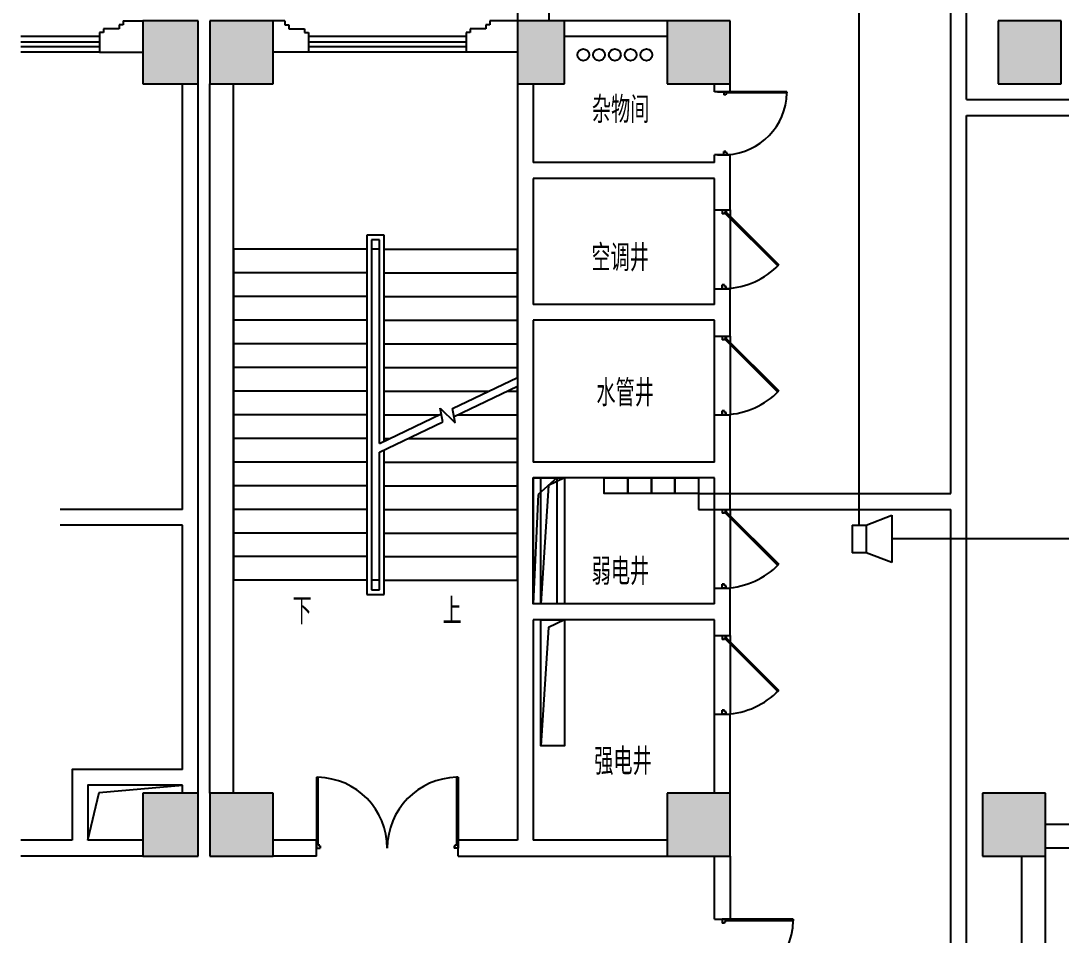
# Model space of a CAD drawing. Extents: x 190999 to 834799, y -200814 to 215286.
# Drawn here: x 771049 to 784249, y 74000 to 85604 of the extents above; entities that cross this region are included whole.
import ezdxf

# ---------------------------------------------------------------- set-up
doc = ezdxf.new("R2010")
doc.units = 0
doc.header["$LTSCALE"] = 1000
doc.header["$MEASUREMENT"] = 0
for name, color, linetype in [('00-EQUIP', 3, 'Continuous'), ('00-WIRE-4', 6, 'Continuous'), ('A-墙线', 2, 'Continuous'), ('A-外窗', 145, 'Continuous'), ('A-门', 167, 'Continuous'), ('COLUMN', 2, 'Continuous'), ('DIM_SYMB', 3, 'Continuous'), ('PUB_HATCH', 250, 'Continuous'), ('PUB_TEXT', 7, 'Continuous'), ('STAIR', 5, 'Continuous'), ('房间名称', 7, 'Continuous'), ('桥架', 1, 'Continuous'), ('洞口线', 177, 'Continuous'), ('电井开洞', 6, 'Continuous'), ('雨水管', 3, 'Continuous')]:
    doc.layers.add(name, color=color, linetype=linetype)
doc.styles.add('_TCH_DIM', font='SIMPLEX', dxfattribs={"bigfont": 'GBCBIG'})
doc.styles.get("Standard").update_dxf_attribs({"font": 'simhei.ttf'})

# ---------------------------------------------------------------- blocks, each defined once
blk = doc.blocks.new('m1800')
at = {"layer": 'A-墙线'}
for p, q in [((-900, -100), (-900, 100)), ((900, -100), (900, 100))]:
    blk.add_line(p, q, dxfattribs=at)
at = {"layer": 'A-门'}
for p, q in [((-900, 900), (-899.9999999999418, 9.313225746154785e-10)), ((-900, 900), (-880.0000000000582, 899.9999999990687)), ((-880.0000000000582, 899.9999999990687), (-879.9999999999418, 50.00000000093132)), ((880.0000000000582, 899.9999999990687), (879.9999999999418, 50.00000000093132)), ((900, 900), (880.0000000000582, 899.9999999990687)), ((900, 900), (899.9999999999418, 9.313225746154785e-10)), ((-899.9999999999418, 50.00000000093132), (-870.0000000000582, 50.00000000093132)), ((-899.9999999999418, 9.313225746154785e-10), (-849.9999999999418, 9.313225746154785e-10)), ((-870.0000000000582, 50.00000000093132), (-870, 30)), ((-870, 30), (-849.9999999999418, 30.00000000093132)), ((-849.9999999999418, 30.00000000186265), (-849.9999999999418, 9.313225746154785e-10)), ((849.9999999999418, 30.00000000186265), (849.9999999999418, 9.313225746154785e-10)), ((870, 30), (849.9999999999418, 30.00000000093132)), ((899.9999999999418, 9.313225746154785e-10), (849.9999999999418, 9.313225746154785e-10)), ((870.0000000000582, 50.00000000093132), (870, 30)), ((899.9999999999418, 50.00000000093132), (870.0000000000582, 50.00000000093132))]:
    blk.add_line(p, q, dxfattribs=at)
for centre, start, end in [((-900, 0), 0, 88.72665564132167), ((900, 0), 91.27334436201257, 180)]:
    blk.add_arc(centre, 900, start, end, dxfattribs=at)
blk = doc.blocks.new('bfm01')
at = {"layer": 'A-墙线'}
for p, q in [((-200.0030517580453, -0.004291533608920872), (-0.003051758045330644, -0.004291533608920872)), ((-200.0030517580453, -1000.004291533609), (-0.003051758045330644, -1000.004291533609))]:
    blk.add_line(p, q, dxfattribs=at)
at = {"layer": 'A-门'}
for p, q in [((-200.0030517578125, -1000.004291533609), (-200.0030517578125, -0.004291533608920872)), ((-100.003051757114, -0.004291533667128533), (-100.003051757114, -50.00429153366713)), ((-70.00305175618269, -50.00429153366713), (-100.003051757114, -50.00429153366713)), ((-50.00305175711401, -30.00429153355071), (-70.00305175804533, -30.00429153360892)), ((-70.00305175804533, -30.00429153360892), (-70.00305175711401, -50.00429153366713)), ((-64.14518738078186, -44.14642715716036), (-50.0030517570849, -30.0042915334343)), ((-64.14518738081097, -44.14642715721857), (602.9494616675365, -711.241076205275)), ((-50.00305175711401, -0.004291533667128533), (-50.00305175711401, -30.00429153355071)), ((-50.00305175714311, -30.00429153360892), (617.0330152155366, -697.0403585060849)), ((-0.003051758045330644, -0.004291533608920872), (-0.003051758045330644, -1000.004291533609)), ((-70.00305175618269, -950.0042915336671), (-100.003051757114, -950.0042915336671)), ((-100.003051757114, -1000.004291533667), (-100.003051757114, -950.0042915336671)), ((-50.00305175711401, -1000.004291533667), (-100.003051757114, -1000.004291533667)), ((-70.00305175804533, -970.0042915337253), (-70.00305175711401, -950.0042915336671)), ((-50.00305175711401, -970.0042915337835), (-70.00305175804533, -970.0042915337253)), ((-50.00305175711401, -1000.004291533667), (-50.00305175711401, -970.0042915337835))]:
    blk.add_line(p, q, dxfattribs=at)
blk.add_arc((-100.003051757114, -0.004291533667128533), 1000, 272.8659839719306, 315.8103116972138, dxfattribs=at)
blk = doc.blocks.new('m1000')
at = {"layer": 'A-墙线'}
for p, q in [((0, 0), (0, 200)), ((1000, 0), (1000, 200))]:
    blk.add_line(p, q, dxfattribs=at)
at = {"layer": 'A-门'}
for p, q in [((0, 1100), (5.820766091346741e-11, 100.0000000009313)), ((0, 1100), (19.99999999994179, 1099.999999999069)), ((19.99999999994179, 1099.999999999069), (20.00000000005821, 150.0000000009313)), ((5.820766091346741e-11, 150.0000000009313), (29.99999999994179, 150.0000000009313)), ((5.820766091346741e-11, 100.0000000009313), (50.00000000005821, 100.0000000009313)), ((29.99999999994179, 150.0000000009313), (30, 130)), ((30, 130), (50.00000000005821, 130.0000000009313)), ((50.00000000005821, 130.0000000018626), (50.00000000005821, 100.0000000009313)), ((950.0000000000582, 130.0000000018626), (950.0000000000582, 100.0000000009313)), ((970.0000000001164, 130), (950.0000000000582, 130.0000000009313)), ((1000.000000000058, 100.0000000009313), (950.0000000000582, 100.0000000009313)), ((970.0000000001746, 150.0000000009313), (970.0000000001164, 130)), ((1000.000000000058, 150.0000000009313), (970.0000000001746, 150.0000000009313)), ((1000.000000000058, 150.0000000009313), (1000.000000000058, 100.0000000009313))]:
    blk.add_line(p, q, dxfattribs=at)
blk.add_arc((5.820766091346741e-11, 100.0000000009313), 1000, 2.865983971930656, 88.85400800037786, dxfattribs=at)
blk = doc.blocks.new('_LINKPT1')
at = {"color": 0}
blk.add_line((0, 0), (0, 0), dxfattribs=at)
blk = doc.blocks.new('OS28WV87')
for p, q in [((0.3500000000000001, 0.3500000000000001), (1, 0.6)), ((1, 0.6), (1, -0.6)), ((0, 0.3500000000000001), (0, -0.3500000000000001)), ((0, 0.3500000000000001), (0.3500000000000001, 0.3500000000000001)), ((0.3500000000000001, 0.3500000000000001), (0.3500000000000001, -0.3500000000000001)), ((0.3500000000000001, -0.3500000000000001), (0, -0.3500000000000001)), ((1, -0.6), (0.3500000000000001, -0.3500000000000001))]:
    blk.add_line(p, q)
at = {"xscale": 0.002, "yscale": 0.002, "zscale": 0.002}
for p in [(0.175, 0.3500000000000001), (0, 0), (1, 0), (0.175, -0.3500000000000001)]:
    blk.add_blockref('_LINKPT1', p, dxfattribs=at)
at = {"flags": 9}
blk.add_attdef('A', (0, 0), '', height=2e-05, dxfattribs=at)
blk = doc.blocks.new('A$C7B8A24CE')
at = {"layer": '桥架'}
for p, q in [((299.9996730778657, 1600.000790040591), (64.26413120701909, 1387.696573405992)), ((64.26413120701909, 1387.696573405992), (-0.000326922134263441, 0.0007900405908003449))]:
    blk.add_line(p, q, dxfattribs=at)
blk.add_lwpolyline([(299.9996730778657, 0.0007900405908003449), (-0.000326922134263441, 0.0007900405908003449), (-0.000326922134263441, 1600.000790040591), (299.9996730778657, 1600.000790040591)], close=True, dxfattribs=at)

msp = doc.modelspace()

# ---------------------------------------------------------------- hatches: boundary and pattern name
at = {"layer": 'PUB_HATCH'}
for points in [[(773298.5377769031, 85603.69648177276), (772598.540828661, 85603.69648177252), (772598.540828661, 84803.69724471221), (773298.5377769031, 84803.69724471221)], [(774248.5370139667, 85603.69648177462), (773448.5377769031, 85603.69648177252), (773448.5377768988, 84803.69724471058), (774248.5370139645, 84803.69724471011)], [(777948.5438804185, 85603.69648177229), (777348.5377769029, 85603.69648177229), (777348.5377769008, 84803.69648176763), (777948.5438804192, 84803.69648176763)], [(780048.5377769031, 85603.69648177252), (779248.5339622092, 85603.69648177462), (779248.5339622113, 84803.69724471163), (780048.5377769022, 84803.69724471268)], [(784248.5370139627, 85603.69724471233), (783448.5370139605, 85603.69724471396), (783448.5370139653, 84803.69724471163), (784248.5370139627, 84803.69724471151)], [(773298.5377769031, 75803.69571883307), (772598.540828661, 75803.69571883307), (772598.540828661, 75003.69648177252), (773298.5377769031, 75003.69648177252)], [(774248.540828661, 75803.69571883307), (773448.5377769031, 75803.69571883307), (773448.5377769031, 75003.69648177252), (774248.540828661, 75003.69648177252)], [(780048.5377769031, 75803.69571883284), (779248.5347251453, 75803.69571883307), (779248.5347251453, 75003.69648177252), (780048.5377769031, 75003.69648177252)], [(784048.5377769031, 75003.69343001541), (784048.5377769031, 75803.69266707619), (783248.5347251453, 75803.69266707619), (783248.5347251453, 75003.69343001564)]]:
    msp.add_hatch(color=256, dxfattribs=at).paths.add_polyline_path(points)

# ---------------------------------------------------------------- linework, layer by layer
at = {"layer": '00-EQUIP'}
for points in [[(778448.5377769034, 79803.69648177898), (778748.5377769034, 79803.69648177898), (778748.5377769034, 79603.69648177898), (778448.5377769034, 79603.69648177898)], [(778748.5377769034, 79803.69648177898), (779048.5377769034, 79803.69648177898), (779048.5377769034, 79603.69648177898), (778748.5377769034, 79603.69648177898)], [(779048.5377769034, 79803.69648177898), (779348.5377769034, 79803.69648177898), (779348.5377769034, 79603.69648177898), (779048.5377769034, 79603.69648177898)], [(779348.5377769034, 79803.69648177898), (779648.5377769034, 79803.69648177898), (779648.5377769034, 79603.69648177898), (779348.5377769034, 79603.69648177898)]]:
    msp.add_lwpolyline(points, close=True, dxfattribs=at)
at = {"layer": '00-WIRE-4'}
for p, q in [((781686.0377769037, 79203.696100309), (781686.0377769037, 86433.80255653581)), ((785254.130569162, 79028.696100309), (782098.5377769037, 79028.696100309))]:
    msp.add_line(p, q, dxfattribs=at)
at = {"layer": 'A-墙线'}
for p, q in [((777748.5377769031, 86303.69343002758), (777748.537776903, 85603.69343002827)), ((777348.5377769043, 86003.69343002763), (777348.5377769024, 85603.69648178469)), ((772298.5301475088, 85553.69648178446), (772298.5301475088, 85503.69648178446)), ((772348.5301475088, 85553.69648178446), (772298.5301475088, 85553.69648178446)), ((772348.5301475088, 85603.69648178446), (772598.5408286612, 85603.69648178446)), ((772348.5301475088, 85603.69648178446), (772348.5301475088, 85553.69648178446)), ((774398.5377769034, 85603.69648178306), (774248.5370139669, 85603.69648178387)), ((774398.5377769034, 85603.69648178306), (774398.5377769034, 85553.69648178306)), ((774398.5377769034, 85553.69648178306), (774448.5377769034, 85553.69648178306)), ((774448.5377769034, 85553.69648178306), (774448.5377769034, 85503.69648178283)), ((776948.5377769038, 85553.69648178306), (776948.5377769038, 85503.69648178283)), ((776998.5377769038, 85553.69648178306), (776948.5377769038, 85553.69648178306)), ((777348.5377769034, 85603.69648178446), (776998.5377769034, 85603.69648178446)), ((776998.5377769038, 85603.69648178306), (776998.5377769038, 85553.69648178306)), ((779248.5339622095, 85603.69648178446), (777948.543880419, 85603.69648178446)), ((772098.5301475088, 85453.69648178446), (772048.5301475088, 85453.69648178446)), ((772048.5301475088, 85453.69648178446), (772048.5301475088, 85203.69648178446)), ((772098.5301475088, 85503.69648178446), (772098.5301475088, 85453.69648178446)), ((772298.5301475088, 85503.69648178446), (772098.5301475088, 85503.69648178446)), ((774448.5377769034, 85503.69648178283), (774648.5377769034, 85503.69648178306)), ((774648.5377769034, 85503.69648178306), (774648.5377769034, 85453.69648178306)), ((774648.5377769034, 85453.69648178306), (774698.5377769034, 85453.69648178306)), ((774698.5377769034, 85453.69648178306), (774698.5377769034, 85203.69648178306)), ((776748.5377769038, 85453.69648178306), (776698.5377769038, 85453.69648178306)), ((776698.5377769038, 85453.69648178306), (776698.5377769038, 85203.69648178306)), ((776748.5377769038, 85503.69648178306), (776748.5377769038, 85453.69648178306)), ((776948.5377769038, 85503.69648178283), (776748.5377769038, 85503.69648178306)), ((779248.5339622105, 85403.69648178446), (777948.543880419, 85403.69648178446)), ((772048.5301475088, 85203.69648178446), (772598.5408286612, 85203.69648178446)), ((774698.5377769034, 85203.69648178446), (774248.5370139658, 85203.69648178446)), ((777348.5377769034, 85203.69648178446), (776698.5377769034, 85203.69648178446)), ((773098.5377769034, 79403.69648178446), (773098.5377769034, 84803.69724472414)), ((773298.5377769034, 75803.695718845), (773298.5377769034, 84803.69724472414)), ((773448.5377769034, 75803.695718845), (773448.5377769034, 84803.69724472251)), ((773748.5377769034, 75803.695718845), (773748.5377769036, 84803.69724472234)), ((777348.5377769034, 84803.69648177957), (777348.5377769034, 75203.69648178422)), ((777548.5377769034, 84803.69648177957), (777548.5377769034, 83803.69648178446)), ((779848.5377769023, 84703.69724472455), (779848.5377769023, 84803.69724472432)), ((780048.5377769023, 84703.69724472455), (780048.5377769023, 84803.69724472455)), ((780048.5377769023, 84703.69724472455), (779848.5377769023, 84703.69724472455)), ((779848.5377769032, 83803.69648178446), (779848.5377769034, 83903.69724472525)), ((780048.5377769034, 83903.69724472525), (779848.5377769034, 83903.69724472525)), ((780048.5377769034, 83203.69648178446), (780048.5377769034, 83903.69724472525)), ((779848.5377769036, 83803.69648178446), (777548.5377769034, 83803.69648178446)), ((777548.5377769034, 83603.69648178422), (777548.5377769034, 82003.69648178446)), ((779848.5377769036, 83603.69648178422), (777548.5377769034, 83603.69648178422)), ((779848.5377769034, 83203.69648178446), (779848.5377769034, 83603.69648178422)), ((779848.5377769034, 82003.69648178446), (779848.5377769034, 82203.69648178446)), ((780048.5377769034, 81603.69648178446), (780048.5377769034, 82203.69648178446)), ((779848.5377769036, 82003.69648178446), (777548.5377769036, 82003.69648178446)), ((777548.5377769034, 81803.69648178446), (777548.5377769034, 80003.69648178446)), ((779848.5377769036, 81803.69648178446), (777548.5377769036, 81803.69648178446)), ((779848.5377769034, 81603.69648178446), (779848.5377769034, 81803.69648178446)), ((779848.5377769034, 80003.69648178446), (779848.5377769034, 80603.69648178446)), ((780048.5377769034, 79403.69648178446), (780048.5377769034, 80603.69648178446)), ((779848.5377769034, 80003.69648178446), (777548.5377769034, 80003.69648178446)), ((777548.5377769034, 79803.69648178446), (777548.5377769034, 78203.69648178446)), ((779848.5377769034, 79803.69648178446), (777548.5377769034, 79803.69648178446)), ((779848.5377769034, 79403.69648178446), (779848.5377769034, 79803.69648178446)), ((773098.5377769034, 79403.69648178446), (771548.5377769034, 79403.69648178446)), ((773098.5377769034, 79203.69648178446), (771548.5377769034, 79203.69648178446)), ((773098.5377769034, 76103.69343002932), (773098.5377769034, 79203.69648178446)), ((779848.5377769034, 78203.69648178446), (779848.5377769034, 78403.69648178446)), ((780048.5377769034, 77803.69648178446), (780048.5377769034, 78403.69648178446)), ((779848.5377769034, 78203.69648178446), (777548.5377769034, 78203.69648178446)), ((777548.5377769034, 78003.69648178446), (777548.5377769034, 75203.69648178446)), ((779848.5377769034, 78003.69648178446), (777548.5377769034, 78003.69648178446)), ((779848.5377769034, 77803.69648178446), (779848.5377769034, 78003.69648178446)), ((779848.5377769034, 75803.69571884477), (779848.5377769034, 76803.69648178446)), ((780048.5377769034, 75803.69571884477), (780048.5377769034, 76803.69648178446)), ((773098.5377769034, 75803.695718845), (773098.5377769034, 75903.69343002932)), ((771698.5377769024, 75203.69648178446), (771048.5408286607, 75203.69648178446)), ((772598.5408286612, 75203.69648178446), (771898.4762747071, 75203.69648178446)), ((774798.5377769034, 75203.69648178446), (774248.5408286612, 75203.69648178446)), ((777348.5377769034, 75203.69648178446), (776598.5377769034, 75203.69648178446)), ((779248.5347251458, 75203.69648178446), (777548.5377769034, 75203.69648178446)), ((772598.5408286612, 75003.69648178446), (771048.5408286607, 75003.69648178446)), ((774798.5377769034, 75003.69648178446), (774248.5408286612, 75003.69648178446)), ((776598.5377769034, 75003.69648178446), (779248.5347251458, 75003.69648178446)), ((779848.5377769036, 74203.69648178446), (779848.5377769036, 75003.69648178446)), ((780048.5377769036, 75003.69648178446), (780048.5377769036, 74203.69648178446))]:
    msp.add_line(p, q, dxfattribs=at)
for points in [[(773098.5377769034, 76103.69343002932), (771698.5377769024, 76103.69343002932), (771698.5377769024, 75203.69648178446)], [(773098.5377769034, 75903.69343002932), (771898.5377769024, 75903.69343002932), (771898.5377769024, 75203.69648178446)]]:
    msp.add_lwpolyline(points, dxfattribs=at)
at = {"layer": 'A-外窗'}
for p, q in [((772048.5301475088, 85403.69648178446), (771048.5408286607, 85403.69648178446)), ((772048.5301475088, 85333.69648178446), (771048.5408286607, 85333.69648178446)), ((772048.5301475088, 85273.69648178446), (771048.5408286607, 85273.69648178446)), ((776698.5377769038, 85403.69648178306), (774698.5377769034, 85403.69648178306)), ((776698.5377769038, 85333.69648178306), (774698.5377769034, 85333.69648178306)), ((776698.5377769038, 85273.69648178306), (774698.5377769034, 85273.69648178306)), ((772048.5301475088, 85203.69648178446), (771048.5408286607, 85203.69648178446)), ((776698.5377769038, 85203.69648178306), (774698.5377769034, 85203.69648178306))]:
    msp.add_line(p, q, dxfattribs=at)
at = {"layer": 'COLUMN'}
for p, q in [((773298.5377769031, 85603.69648177276), (772598.540828661, 85603.69648177252)), ((772598.540828661, 85603.69648177252), (772598.540828661, 84803.69724471221)), ((773298.5377769031, 84803.69724471221), (773298.5377769031, 85603.69648177276)), ((774248.5370139667, 85603.69648177462), (773448.5377769031, 85603.69648177252)), ((773448.5377769031, 85603.69648177252), (773448.5377768988, 84803.69724471058)), ((774248.5370139645, 84803.69724471011), (774248.5370139667, 85603.69648177462)), ((777948.5438804185, 85603.69648177229), (777348.5377769029, 85603.69648177229)), ((777348.5377769029, 85603.69648177229), (777348.5377769008, 84803.69648176763)), ((777948.5438804192, 84803.69648176763), (777948.5438804185, 85603.69648177229)), ((780048.5377769031, 85603.69648177252), (779248.5339622092, 85603.69648177462)), ((779248.5339622092, 85603.69648177462), (779248.5339622113, 84803.69724471163)), ((780048.5377769022, 84803.69724471268), (780048.5377769031, 85603.69648177252)), ((784248.5370139627, 85603.69724471233), (783448.5370139605, 85603.69724471396)), ((783448.5370139605, 85603.69724471396), (783448.5370139653, 84803.69724471163)), ((784248.5370139627, 84803.69724471151), (784248.5370139627, 85603.69724471233)), ((772598.540828661, 84803.69724471221), (773298.5377769031, 84803.69724471221)), ((773448.5377768988, 84803.69724471058), (774248.5370139645, 84803.69724471011)), ((777348.5377769008, 84803.69648176763), (777948.5438804192, 84803.69648176763)), ((779248.5339622113, 84803.69724471163), (780048.5377769022, 84803.69724471268)), ((783448.5370139653, 84803.69724471163), (784248.5370139627, 84803.69724471151)), ((773298.5377769031, 75803.69571883307), (772598.540828661, 75803.69571883307)), ((772598.540828661, 75803.69571883307), (772598.540828661, 75003.69648177252)), ((773298.5377769031, 75003.69648177252), (773298.5377769031, 75803.69571883307)), ((774248.540828661, 75803.69571883307), (773448.5377769031, 75803.69571883307)), ((773448.5377769031, 75803.69571883307), (773448.5377769031, 75003.69648177252)), ((774248.540828661, 75003.69648177252), (774248.540828661, 75803.69571883307)), ((780048.5377769031, 75803.69571883284), (779248.5347251453, 75803.69571883307)), ((779248.5347251453, 75803.69571883307), (779248.5347251453, 75003.69648177252)), ((780048.5377769031, 75003.69648177252), (780048.5377769031, 75803.69571883284)), ((784048.5377769031, 75803.69266707619), (783248.5347251453, 75803.69266707619)), ((783248.5347251453, 75803.69266707619), (783248.5347251453, 75003.69343001564)), ((784048.5377769031, 75003.69343001541), (784048.5377769031, 75803.69266707619)), ((772598.540828661, 75003.69648177252), (773298.5377769031, 75003.69648177252)), ((773448.5377769031, 75003.69648177252), (774248.540828661, 75003.69648177252)), ((779248.5347251453, 75003.69648177252), (780048.5377769031, 75003.69648177252)), ((783248.5347251453, 75003.69343001564), (784048.5377769031, 75003.69343001541))]:
    msp.add_line(p, q, dxfattribs=at)
at = {"layer": 'DIM_SYMB'}
for points in [[(774591.0377769037, 78503.69724472763, 0, 0, 0), (774591.0377769034, 83754.04471049178, 0, 0, 0), (776503.5377769062, 83754.04471050063, 0, 0, 0), (776503.5377769035, 81203.6972447281, 80, 0, 0), (776503.5377769031, 80903.6972447281, 0, 0, 0)], [(776503.5377769031, 78503.6972447238, 0, 0, 0), (776503.5377769029, 80003.69724472449, 80, 0, 0), (776503.5377769029, 80303.69724472449, 0, 0, 0)]]:
    msp.add_lwpolyline(points, format="xyseb", dxfattribs=at)
at = {"layer": 'STAIR'}
for p, q in [((775658.5377769036, 82883.69724465744), (775438.5377769036, 82883.69724465744)), ((775438.5377769036, 82883.69724465744), (775438.5377769036, 78323.69724465744)), ((775598.5377769036, 82823.69724465744), (775498.5377769036, 82823.69724465744)), ((775498.5377769036, 82823.69724465744), (775498.5377769036, 78383.69724465744)), ((775598.5377769031, 80239.15894321696), (775598.5377769036, 82823.69724465744)), ((775658.537776904, 80267.95894321793), (775658.5377769036, 82883.69724465744)), ((773748.5377769029, 82703.69724472729), (773748.5377769029, 78503.69724472729)), ((775438.537776904, 82703.69724472397), (773748.5377769029, 82703.69724472729)), ((775498.5377769029, 82703.69724472729), (775498.5377769029, 78503.69724472729)), ((775598.5377769029, 82703.69724472729), (775498.5377769029, 82703.69724472729)), ((775598.5377769016, 80239.15894321614), (775598.5377769029, 82703.69724472729)), ((775658.537776904, 82703.69724472397), (777348.5377769029, 82703.69724472729)), ((777348.5377769016, 81079.15894320462), (777348.5377769029, 82703.69724472729)), ((775438.537776904, 82403.69724472397), (773748.5377769029, 82403.69724472729)), ((775658.537776904, 82403.69724472397), (777348.5377769029, 82403.69724472729)), ((775438.537776904, 82103.69724472397), (773748.5377769029, 82103.69724472729)), ((775658.537776904, 82103.69724474143), (777348.5377769029, 82103.69724472729)), ((775438.537776904, 81803.69724472397), (773748.5377769029, 81803.69724472729)), ((775658.537776904, 81803.69724472397), (777348.5377769029, 81803.69724472729)), ((775438.537776904, 81503.69724474143), (773748.5377769029, 81503.69724472729)), ((775658.537776904, 81503.69724472397), (777348.5377769029, 81503.69724472729)), ((775438.537776904, 81203.69724472397), (773748.5377769029, 81203.69724472729)), ((775658.537776904, 81203.69724472397), (777348.5377769029, 81203.69724472729)), ((776526.9788031046, 80684.81063580106), (777348.5377769017, 81079.15894322045)), ((776546.0956723427, 80583.06333604234), (777348.5377769016, 80968.23554623657)), ((777348.5377769029, 78503.69724472729), (777348.5377769016, 80968.2355462269)), ((775438.537776904, 80903.69724472397), (773748.5377769029, 80903.69724472729)), ((775658.537776904, 80903.69724474143), (776982.9925717553, 80903.69724473584)), ((777214.0829821266, 80903.69724473375), (777348.5377769029, 80903.69724472729)), ((776402.1056656409, 80513.9481328245), (776369.1574450019, 80689.31118233228)), ((776369.1574450019, 80689.31118233228), (776561.465632773, 80501.2585207891)), ((776561.465632773, 80501.2585207891), (776526.9788031046, 80684.81063580106)), ((775438.537776904, 80603.69724472397), (773748.5377769029, 80603.69724472729)), ((775598.5377769016, 80239.15894321376), (776382.9887964027, 80615.69543258363)), ((775658.537776904, 80603.69724472397), (776357.9925717141, 80603.69724473526)), ((776589.0829821402, 80603.69724473567), (777348.5377769029, 80603.69724472729)), ((775598.5377769016, 80128.23554622359), (776402.1056656409, 80513.9481328245)), ((775438.537776904, 80303.69724474143), (773748.5377769029, 80303.69724472729)), ((775658.537776904, 80303.69724472397), (775732.9925716892, 80303.69724471582)), ((775964.0829821466, 80303.69724471628), (777348.5377769029, 80303.69724472729)), ((775598.5377769029, 78503.69724472729), (775598.5377769016, 80128.23554619582)), ((775598.5377769036, 78383.69724465744), (775598.5377769032, 80128.2355461967)), ((775658.5377769036, 78323.69724465744), (775658.5377769041, 80157.03554619738)), ((775438.537776904, 80003.69724472397), (773748.5377769029, 80003.69724472729)), ((775658.537776904, 80003.69724472397), (777348.5377769029, 80003.69724472729)), ((775438.537776904, 79703.69724472397), (773748.5377769029, 79703.69724472729)), ((775658.537776904, 79703.69724472397), (777348.5377769029, 79703.69724472729)), ((775438.537776904, 79403.69724472397), (773748.5377769029, 79403.69724472729)), ((775658.537776904, 79403.69724472397), (777348.5377769029, 79403.69724472729)), ((775438.537776904, 79103.69724472397), (773748.5377769029, 79103.69724472729)), ((775658.537776904, 79103.69724472397), (777348.5377769029, 79103.69724472729)), ((775438.537776904, 78803.69724472397), (773748.5377769029, 78803.69724472729)), ((775658.537776904, 78803.69724474143), (777348.5377769029, 78803.69724472729)), ((775438.537776904, 78503.69724472397), (773748.5377769029, 78503.69724472729)), ((775598.5377769029, 78503.69724472729), (775498.5377769029, 78503.69724472729)), ((775658.537776904, 78503.69724472397), (777348.5377769029, 78503.69724472729)), ((775438.5377769036, 78323.69724465744), (775658.5377769036, 78323.69724465744)), ((775498.5377769036, 78383.69724465744), (775598.5377769036, 78383.69724465744)), ((788620.6157155421, 75403.6896153306), (784048.5377769034, 75403.6896153306)), ((783748.5377769036, 71603.69343002752), (783748.5377769036, 75003.69343002728)), ((788620.6157155405, 75103.68961533095), (784048.5377769034, 75103.68961533095)), ((784048.5377769034, 71603.69343002746), (784048.5377769034, 75003.69343003404))]:
    msp.add_line(p, q, dxfattribs=at)
at = {"layer": '桥架'}
for p, q in [((782848.5370139641, 79603.69648177897), (782848.5370139641, 130603.696481779)), ((783048.537013964, 84603.69724471723), (783048.537013964, 118003.6926670838)), ((783048.537013964, 84603.69724471724), (802448.5385398441, 84603.69724471724)), ((783048.537013964, 76203.69266708264), (783048.537013964, 84403.69724471724)), ((783048.537013964, 84403.69724471724), (802448.5385398441, 84403.69724471724)), ((779648.5377769034, 79603.69648177898), (782848.537013964, 79603.69648177897)), ((779648.5377769034, 79603.69648177898), (779648.5377769034, 79403.69648177898)), ((779648.5377769034, 79403.69648177898), (782848.537013964, 79403.69648177897)), ((782848.537013964, 72003.69343002212), (782848.5370139641, 79403.69648177897)), ((783048.5370139641, 71803.6934300221), (783048.537013964, 76203.69266708264))]:
    msp.add_line(p, q, dxfattribs=at)
at = {"layer": '洞口线', "ltscale": 2}
msp.add_lwpolyline([(771898.4762747071, 75203.69648178446), (772040.9910603008, 75808.57201325754), (773098.5377769034, 75903.69343002932)], dxfattribs=at)
at = {"layer": '电井开洞'}
for points in [[(777948.5377769034, 79803.69648177893), (777743.1789118933, 79705.12322748645), (777648.5377769035, 78203.69648177893)], [(777948.5377769034, 78003.69648177893), (777743.1789118933, 77905.12322748645), (777648.5377769035, 76403.69648177893)]]:
    msp.add_lwpolyline(points, dxfattribs=at)
at = {"layer": '电井开洞', "color": 4}
for points in [[(777648.5377769035, 79803.69648177893), (777948.5377769034, 79803.69648177893), (777948.5377769034, 78203.69648177893), (777648.5377769034, 78203.69648177893)], [(777648.5377769035, 78003.69648177893), (777948.5377769034, 78003.69648177893), (777948.5377769034, 76403.69648177893), (777648.5377769034, 76403.69648177893)]]:
    msp.add_lwpolyline(points, close=True, dxfattribs=at)
at = {"layer": '雨水管'}
for centre in [(778185.537776904, 85172.19648177898), (778385.537776904, 85172.19648177898), (778585.537776904, 85172.19648177898), (778785.537776904, 85172.19648177898), (778985.537776904, 85172.19648177898)]:
    msp.add_circle(centre, 75, dxfattribs=at)

# ---------------------------------------------------------------- block references
at = {"layer": '00-EQUIP'}
msp.add_blockref('A$C7B8A24CE', (777548.5381038255, 78203.6956917384), dxfattribs=at)
at = {"layer": '00-EQUIP', "xscale": 500, "yscale": 500, "zscale": 500}
msp.add_blockref('OS28WV87', (781598.5377769037, 79028.696100309), dxfattribs=at)
at = {"layer": 'A-门', "xscale": 0.7999999999883585, "yscale": 0.7999999999883585, "zscale": 0.8, "rotation": 270}
msp.add_blockref('m1000', (779888.5377769035, 84703.69724472455), dxfattribs=at)
at = {"layer": 'A-门'}
for name, p in [('bfm01', (780048.5408286614, 83203.70077331807)), ('bfm01', (780048.5408286614, 81603.70077331807)), ('bfm01', (780048.5408286614, 79403.70077331807)), ('bfm01', (780048.5408286614, 77803.70077331807)), ('m1800', (775698.5377769034, 75103.6964817826))]:
    msp.add_blockref(name, p, dxfattribs=at)
at = {"layer": 'A-门', "rotation": 270}
msp.add_blockref('m1800', (779948.5377769034, 73303.69648178446), dxfattribs=at)

# ---------------------------------------------------------------- texts
at = {"layer": 'PUB_TEXT', "style": '_TCH_DIM'}
for s, p in [('下', (774496.090968393, 77943.69724472763)), ('上', (776399.2824577542, 77943.6972447238))]:
    msp.add_text(s, height=337.5886524822695, dxfattribs=at).set_placement(p)
at = {"layer": '房间名称', "style": '_TCH_DIM'}
for s, p in [('杂物间', (778294.3217775365, 84305.33101283538)), ('空调井', (778287.9539161134, 82426.7562433692)), ('水管井', (778351.8093916592, 80711.13437099254)), ('弱电井', (778291.6773203687, 78445.81228404457)), ('强电井', (778324.243526508, 76035.57543944253))]:
    msp.add_text(s, height=337.5886524822695, dxfattribs=at).set_placement(p)

doc.saveas('drawing.dxf')
